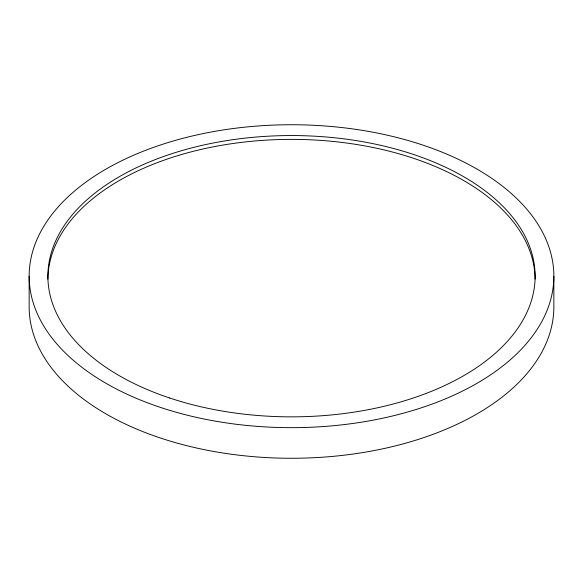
<?xml version="1.0" encoding="UTF-8"?>
<svg xmlns="http://www.w3.org/2000/svg" width="583" height="583" viewBox="0 0 583 583"><rect width="100%" height="100%" fill="white"/><g stroke="black" fill="none" stroke-linecap="round" stroke-linejoin="round"><path stroke-width="0.87" d="M553.85 276.196A262.35 151.463 0 0 1 160.325 407.371A262.35 151.463 0 0 1 160.325 145.029A262.35 151.463 0 0 1 553.85 276.196L553.85 306.804A262.35 151.463 0 0 1 291.5 458.267A262.35 151.463 0 0 1 29.15 306.804L29.15 276.196M47.893 279.133A243.614 140.649 0 0 1 291.5 139.381A243.614 140.649 0 0 1 535.107 279.133M169.697 398.007A243.614 140.649 0 0 0 535.114 276.196A243.614 140.649 0 0 0 169.697 154.393A243.614 140.649 0 0 0 169.697 398.007"/></g></svg>
